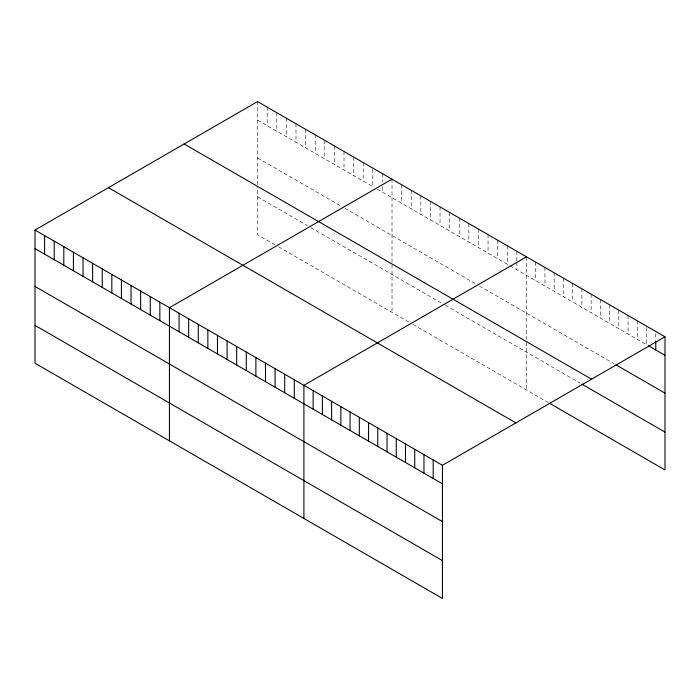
<?xml version="1.0" encoding="UTF-8"?>
<svg xmlns="http://www.w3.org/2000/svg" width="700" height="700" viewBox="0 0 700 700"><rect width="100%" height="100%" fill="white"/><g stroke="black" fill="none" stroke-linecap="round" stroke-linejoin="round"><path stroke-width="0.53" stroke-dasharray="3.5 2.62" d="M257.574 101.57L257.574 184.975M257.574 120.085L372.811 186.62L372.811 168.105M377.178 189.14L509.014 265.248M509.889 265.755L646.529 344.645L646.529 326.13M257.574 157.911L341.381 206.299M344.873 208.311L475.834 283.92M479.325 285.941L614.206 363.808M257.574 196.875L307.335 225.61M310.826 227.631L444.404 304.745M445.279 305.252L580.038 383.058M275.03 244.79L257.574 234.701L257.574 187.136M278.521 246.803L409.483 322.411M412.974 324.424L548.634 402.754M655.769 333.646L655.769 340.174M637.298 320.801L637.298 339.316M628.058 315.473L628.058 333.979M618.826 310.135L618.826 328.65M609.586 304.806L609.586 323.321M600.355 299.469L600.355 317.984M591.115 294.14L591.115 312.655M581.884 288.811L581.884 307.326M572.653 283.474L572.653 301.989M563.413 278.145L563.413 296.66M554.181 272.816L554.181 291.331M544.941 267.479L544.941 285.994M535.71 262.15L535.71 280.665M526.47 256.821L526.47 339.141M526.47 342.387L526.47 389.953M516.871 251.274L516.871 261.074M516.871 262.168L516.871 269.789M507.264 245.726L507.264 264.241M497.665 240.188L497.665 258.694M488.058 234.64L488.058 253.155M478.459 229.093L478.459 247.608M468.851 223.554L468.851 242.06M459.244 218.006L459.244 236.521M449.645 212.459L449.645 230.974M440.037 206.92L440.037 225.426M430.439 201.373L430.439 219.888M420.831 195.825L420.831 214.34M411.233 190.286L411.233 208.793M401.625 184.739L401.625 203.254M392.017 179.191L392.017 262.596M392.017 264.757L392.017 312.331M382.419 173.653L382.419 182.359M382.419 186.716L382.419 192.159M363.213 162.558L363.213 181.072M353.605 157.01L353.605 175.525M344.006 151.471L344.006 169.986M334.399 145.924L334.399 164.439M324.791 140.376L324.791 158.891M315.192 134.838L315.192 153.352M305.585 129.29L305.585 147.805M295.986 123.742L295.986 142.258M286.379 118.204L286.379 136.719M276.78 112.656L276.78 131.171M267.172 107.109L267.172 125.624"/><path stroke-width="1.05" d="M35 230.064L442.426 465.299L442.426 598.43L35 363.204L35 230.064L257.574 101.57L665 336.796L665 469.936L549.561 403.287M392.017 179.191L169.452 307.694L169.452 440.834M526.47 256.821L303.905 385.315L303.905 518.455M442.426 465.299L665 336.796M648.375 345.713L665 355.311M616.053 364.875L665 393.137M184.117 143.972L591.553 379.199M581.884 384.125L665 432.11M108.447 187.661L515.883 422.887M35 248.579L442.426 483.805M35 286.405L442.426 521.631M35 325.377L442.426 560.604M655.769 341.267L655.769 349.974M433.195 459.961L433.195 478.476M423.964 454.633L423.964 473.148M414.724 449.304L414.724 467.81M405.493 443.966L405.493 462.481M396.252 438.637L396.252 457.153M387.021 433.3L387.021 451.815M377.781 427.971L377.781 446.486M368.55 422.642L368.55 441.158M359.319 417.305L359.319 435.82M350.079 411.976L350.079 430.491M340.848 406.648L340.848 425.162M331.608 401.31L331.608 419.825M322.376 395.981L322.376 414.496M313.136 390.652L313.136 409.159M294.297 379.776L294.297 398.283M284.699 374.229L284.699 392.744M275.091 368.681L275.091 387.196M265.493 363.142L265.493 381.649M255.885 357.595L255.885 376.11M246.277 352.047L246.277 370.562M236.679 346.509L236.679 365.015M227.071 340.961L227.071 359.476M217.472 335.414L217.472 353.929M207.865 329.875L207.865 348.381M198.266 324.328L198.266 342.842M188.659 318.78L188.659 337.295M179.06 313.233L179.06 331.748M159.845 302.146L159.845 320.661M150.246 296.599L150.246 315.114M140.639 291.06L140.639 309.575M131.04 285.512L131.04 304.027M121.433 279.965L121.433 298.48M111.834 274.426L111.834 292.941M102.226 268.879L102.226 287.394M92.619 263.331L92.619 281.846M83.02 257.793L83.02 276.308M73.413 252.245L73.413 270.76M63.814 246.697L63.814 265.213M54.206 241.159L54.206 259.674M44.607 235.611L44.607 254.126"/></g></svg>
